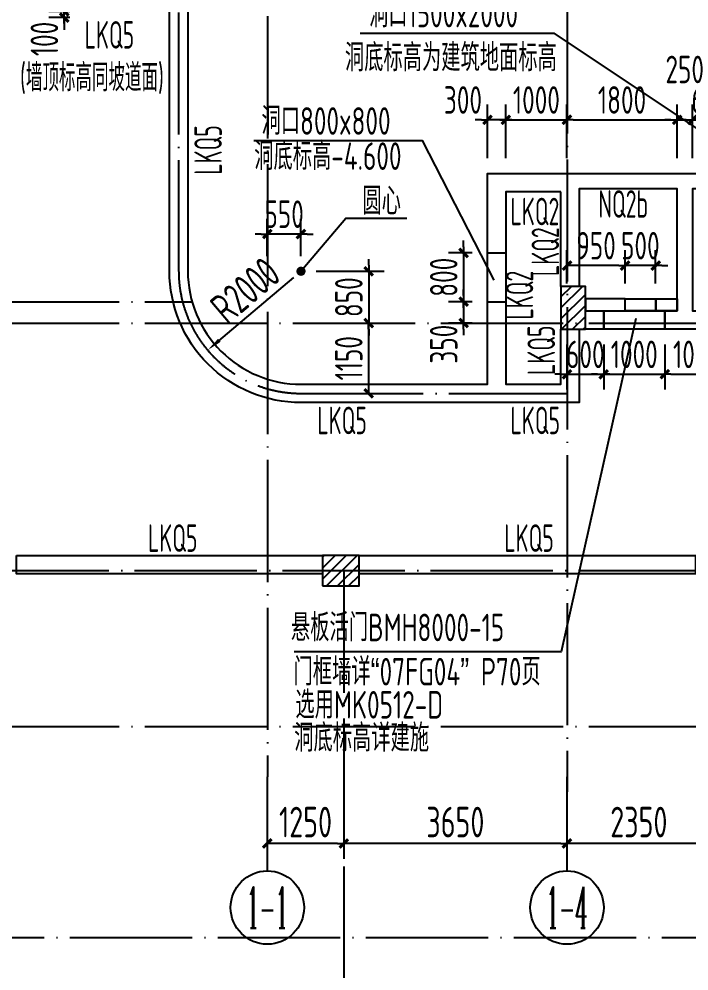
# Model space of a CAD drawing. Header units: millimetres. Extents: x 156735 to 386235, y 467499 to 703525.
# Drawn here: x 301537 to 312490, y 645445 to 661020 of the extents above; entities that cross this region are included whole.
import ezdxf
from ezdxf.enums import TextEntityAlignment as Align

# ---------------------------------------------------------------- set-up
doc = ezdxf.new("R2010")
doc.units = ezdxf.units.MM
doc.header["$LTSCALE"] = 100
doc.header["$PDMODE"] = 35
doc.header["$PDSIZE"] = 200
doc.linetypes.add('DOTE', pattern=[2.42, 2, -0.2, 0.02, -0.2])
for name, color, linetype in [('B-TEXT', 7, 'Continuous'), ('COLU', 7, 'Continuous'), ('colu-主楼', 7, 'Continuous'), ('h斜线-主楼', 7, 'Continuous'), ('h斜线-柱', 7, 'Continuous'), ('Q-AXIS', 3, 'Continuous'), ('Q-DIM', 4, 'Continuous'), ('Q-dote', 253, 'DOTE'), ('Q-TEXT', 2, 'Continuous'), ('Q-门框', 6, 'Continuous'), ('WALL', 3, 'Continuous')]:
    doc.layers.add(name, color=color, linetype=linetype)
doc.styles.add('_TCH_AXIS', font='COMPLEX', dxfattribs={"bigfont": 'GBCBIG'})
doc.styles.add('COMPLEX', font='tssdeng.shx', dxfattribs={"width": 0.7, "bigfont": 'tssdchn.shx'})
doc.styles.add('TSSD_Dimension', font='Tssdeng.shx', dxfattribs={"width": 0.7, "bigfont": 'hztxt.shx'})
doc.styles.add('TSSD_REIN', font='Tssdeng.shx', dxfattribs={"width": 0.7, "bigfont": 'hztxt.shx'})
doc.dimstyles.new('TSAN_100_100', dxfattribs={"dimtxt": 300, "dimasz": 100, "dimexe": 100, "dimexo": 250, "dimgap": 100, "dimtad": 2, "dimzin": 0, "dimdsep": 46, "dimtxsty": 'TSSD_Dimension', "dimblk": 'CLOSEDBLANK', "dimcen": 0, "dimdle": 100, "dimclrt": 7, "dimadec": 0, "dimazin": 0, "dimtfac": 1, "dimtdec": 0, "dimtix": 1, "dimtmove": 2, "dimatfit": 3, "dimldrblk": 'CLOSEDBLANK', "dimfxl": 1, "dimtolj": 1, "dimtzin": 0, "dimarcsym": 0})
doc.dimstyles.new('TSSD_100_100$0', dxfattribs={"dimtxt": 300, "dimasz": 100, "dimexe": 250, "dimexo": 250, "dimgap": 100, "dimtad": 1, "dimdec": 0, "dimzin": 0, "dimdsep": 46, "dimtxsty": 'TSSD_Dimension', "dimblk": '_tsdbk', "dimblk1": '_tsdbk', "dimblk2": '_tsdbk', "dimsah": 1, "dimcen": 0, "dimclrt": 7, "dimadec": 0, "dimazin": 0, "dimtfac": 1, "dimtdec": 0, "dimtix": 1, "dimtmove": 2, "dimatfit": 3, "dimldrblk": '_tsdbk', "dimfxl": 1, "dimtolj": 1, "dimtzin": 0, "dimarcsym": 0})
pattern_1 = [(45, (-467527.32, -323147.44), (-89.802561, 89.802561), [])]

# ---------------------------------------------------------------- blocks, each defined once
blk = doc.blocks.new('_tsdbk')
blk.add_line((-1, 0), (0, 0))
at = {"const_width": 0.5}
blk.add_lwpolyline([(-0.7, -0.7), (0.7, 0.7)], dxfattribs=at)
blk = doc.blocks.new('*D602')
at = {"layer": 'Defpoints', "color": 0}
for p in [(310496, 648623), (312846, 648623), (310496, 647531)]:
    blk.add_point(p, dxfattribs=at)
at = {"layer": 'Q-AXIS', "color": 0, "lineweight": -2}
for p, q in [((310496, 648373), (310496, 647281)), ((312846, 648373), (312846, 647281)), ((312746, 647531), (310596, 647531))]:
    blk.add_line(p, q, dxfattribs=at)
at = {"layer": 'Q-AXIS', "color": 0, "lineweight": -2, "xscale": 100, "yscale": 100, "zscale": 100, "rotation": 180}
blk.add_blockref('_tsdbk', (310496, 647531), dxfattribs=at)
at = {"layer": 'Q-AXIS', "color": 0, "lineweight": -2, "xscale": 100, "yscale": 100, "zscale": 100}
blk.add_blockref('_tsdbk', (312846, 647531), dxfattribs=at)
at = {"layer": 'Q-AXIS', "color": 7, "insert": (311671, 647881), "char_height": 500, "attachment_point": 5, "style": 'TSSD_Dimension'}
blk.add_mtext('\\A1;2350', dxfattribs=at)
blk = doc.blocks.new('*D603')
at = {"layer": 'Defpoints', "color": 0}
for p in [(306846, 648623), (310496, 648623), (306846, 647531)]:
    blk.add_point(p, dxfattribs=at)
at = {"layer": 'Q-AXIS', "color": 0, "lineweight": -2}
for p, q in [((306846, 648373), (306846, 647281)), ((310496, 648373), (310496, 647281)), ((310396, 647531), (306946, 647531))]:
    blk.add_line(p, q, dxfattribs=at)
at = {"layer": 'Q-AXIS', "color": 0, "lineweight": -2, "xscale": 100, "yscale": 100, "zscale": 100, "rotation": 180}
blk.add_blockref('_tsdbk', (306846, 647531), dxfattribs=at)
at = {"layer": 'Q-AXIS', "color": 0, "lineweight": -2, "xscale": 100, "yscale": 100, "zscale": 100}
blk.add_blockref('_tsdbk', (310496, 647531), dxfattribs=at)
at = {"layer": 'Q-AXIS', "color": 7, "insert": (308671, 647881), "char_height": 500, "attachment_point": 5, "style": 'TSSD_Dimension'}
blk.add_mtext('\\A1;3650', dxfattribs=at)
blk = doc.blocks.new('*D604')
at = {"layer": 'Defpoints', "color": 0}
for p in [(305596, 648623), (306846, 648623), (305596, 647531)]:
    blk.add_point(p, dxfattribs=at)
at = {"layer": 'Q-AXIS', "color": 0, "lineweight": -2}
for p, q in [((305596, 648373), (305596, 647281)), ((306846, 648373), (306846, 647281)), ((306746, 647531), (305696, 647531))]:
    blk.add_line(p, q, dxfattribs=at)
at = {"layer": 'Q-AXIS', "color": 0, "lineweight": -2, "xscale": 100, "yscale": 100, "zscale": 100, "rotation": 180}
blk.add_blockref('_tsdbk', (305596, 647531), dxfattribs=at)
at = {"layer": 'Q-AXIS', "color": 0, "lineweight": -2, "xscale": 100, "yscale": 100, "zscale": 100}
blk.add_blockref('_tsdbk', (306846, 647531), dxfattribs=at)
at = {"layer": 'Q-AXIS', "color": 7, "insert": (306221, 647881), "char_height": 500, "attachment_point": 5, "style": 'TSSD_Dimension'}
blk.add_mtext('\\A1;1250', dxfattribs=at)
blk = doc.blocks.new('_AXISO')
blk.add_circle((0, 0), 0.5)
at = {"layer": 'B-TEXT', "style": 'COMPLEX', "width": 1.450893}
blk.add_attdef('A', text='', height=0.56, dxfattribs=at).set_placement((0.249375, -0.28), (0.749375, -0.28), align=Align.FIT)
blk = doc.blocks.new('*D886')
at = {"layer": 'Defpoints', "color": 0}
for p in [(310496, 659371), (309496, 658495), (310496, 658495)]:
    blk.add_point(p, dxfattribs=at)
at = {"layer": 'Q-DIM', "color": 0, "lineweight": -2}
for p, q in [((309496, 658745), (309496, 659621)), ((310496, 658745), (310496, 659621)), ((309396, 659371), (309296, 659371)), ((309496, 659371), (310496, 659371)), ((310596, 659371), (310696, 659371))]:
    blk.add_line(p, q, dxfattribs=at)
at = {"layer": 'Q-DIM', "color": 0, "lineweight": -2, "xscale": 100, "yscale": 100, "zscale": 100}
blk.add_blockref('_tsdbk', (309496, 659371), dxfattribs=at)
at = {"layer": 'Q-DIM', "color": 0, "lineweight": -2, "xscale": 100, "yscale": 100, "zscale": 100, "rotation": 180}
blk.add_blockref('_tsdbk', (310496, 659371), dxfattribs=at)
at = {"layer": 'Q-DIM', "color": 7, "insert": (309996, 659696), "char_height": 450, "attachment_point": 5, "style": 'TSSD_Dimension'}
blk.add_mtext('\\A1;1000', dxfattribs=at)
blk = doc.blocks.new('*D887')
at = {"layer": 'Defpoints', "color": 0}
for p in [(312296, 659371), (310496, 658495), (312296, 658495)]:
    blk.add_point(p, dxfattribs=at)
at = {"layer": 'Q-DIM', "color": 0, "lineweight": -2}
for p, q in [((310496, 658745), (310496, 659621)), ((312296, 658745), (312296, 659621)), ((310596, 659371), (312196, 659371))]:
    blk.add_line(p, q, dxfattribs=at)
at = {"layer": 'Q-DIM', "color": 0, "lineweight": -2, "xscale": 100, "yscale": 100, "zscale": 100, "rotation": 180}
blk.add_blockref('_tsdbk', (310496, 659371), dxfattribs=at)
at = {"layer": 'Q-DIM', "color": 0, "lineweight": -2, "xscale": 100, "yscale": 100, "zscale": 100}
blk.add_blockref('_tsdbk', (312296, 659371), dxfattribs=at)
at = {"layer": 'Q-DIM', "color": 7, "insert": (311396, 659696), "char_height": 450, "attachment_point": 5, "style": 'TSSD_Dimension'}
blk.add_mtext('\\A1;1800', dxfattribs=at)
blk = doc.blocks.new('*D888')
at = {"layer": 'Defpoints', "color": 0}
for p in [(312546, 659371), (312296, 658495), (312546, 658495)]:
    blk.add_point(p, dxfattribs=at)
at = {"layer": 'Q-DIM', "color": 0, "lineweight": -2}
for p, q in [((312296, 658745), (312296, 659621)), ((312546, 658745), (312546, 659621)), ((312196, 659371), (312096, 659371)), ((312296, 659371), (312546, 659371)), ((312646, 659371), (312746, 659371))]:
    blk.add_line(p, q, dxfattribs=at)
at = {"layer": 'Q-DIM', "color": 0, "lineweight": -2, "xscale": 100, "yscale": 100, "zscale": 100}
blk.add_blockref('_tsdbk', (312296, 659371), dxfattribs=at)
at = {"layer": 'Q-DIM', "color": 0, "lineweight": -2, "xscale": 100, "yscale": 100, "zscale": 100, "rotation": 180}
blk.add_blockref('_tsdbk', (312546, 659371), dxfattribs=at)
at = {"layer": 'Q-DIM', "color": 7, "insert": (312421, 660195), "char_height": 450, "attachment_point": 5, "style": 'TSSD_Dimension'}
blk.add_mtext('\\A1;250', dxfattribs=at)
blk = doc.blocks.new('*D889')
at = {"layer": 'Defpoints', "color": 0}
for p in [(313146, 659371), (313146, 658545), (312546, 658495)]:
    blk.add_point(p, dxfattribs=at)
at = {"layer": 'Q-DIM', "color": 0, "lineweight": -2}
for p, q in [((312546, 658745), (312546, 659621)), ((313146, 658795), (313146, 659621)), ((312446, 659371), (312346, 659371)), ((312546, 659371), (313146, 659371)), ((313246, 659371), (313346, 659371))]:
    blk.add_line(p, q, dxfattribs=at)
at = {"layer": 'Q-DIM', "color": 0, "lineweight": -2, "xscale": 100, "yscale": 100, "zscale": 100}
blk.add_blockref('_tsdbk', (312546, 659371), dxfattribs=at)
at = {"layer": 'Q-DIM', "color": 0, "lineweight": -2, "xscale": 100, "yscale": 100, "zscale": 100, "rotation": 180}
blk.add_blockref('_tsdbk', (313146, 659371), dxfattribs=at)
at = {"layer": 'Q-DIM', "color": 7, "insert": (312846, 659696), "char_height": 450, "attachment_point": 5, "style": 'TSSD_Dimension'}
blk.add_mtext('\\A1;600', dxfattribs=at)
blk = doc.blocks.new('*D892')
at = {"layer": 'Defpoints', "color": 0}
for p in [(309196, 659371), (309196, 658495), (309496, 658495)]:
    blk.add_point(p, dxfattribs=at)
at = {"layer": 'Q-DIM', "color": 0, "lineweight": -2}
for p, q in [((309196, 658745), (309196, 659621)), ((309496, 658745), (309496, 659621)), ((309096, 659371), (308996, 659371)), ((309496, 659371), (309196, 659371)), ((309596, 659371), (309696, 659371))]:
    blk.add_line(p, q, dxfattribs=at)
at = {"layer": 'Q-DIM', "color": 0, "lineweight": -2, "xscale": 100, "yscale": 100, "zscale": 100}
blk.add_blockref('_tsdbk', (309196, 659371), dxfattribs=at)
at = {"layer": 'Q-DIM', "color": 0, "lineweight": -2, "xscale": 100, "yscale": 100, "zscale": 100, "rotation": 180}
blk.add_blockref('_tsdbk', (309496, 659371), dxfattribs=at)
at = {"layer": 'Q-DIM', "color": 7, "insert": (308795, 659696), "char_height": 450, "attachment_point": 5, "style": 'TSSD_Dimension'}
blk.add_mtext('\\A1;300', dxfattribs=at)
blk = doc.blocks.new('*D893')
at = {"layer": 'Defpoints', "color": 0}
for p in [(311446, 656987), (311446, 656445), (311946, 656445)]:
    blk.add_point(p, dxfattribs=at)
at = {"layer": 'Q-DIM', "color": 0, "lineweight": -2}
for p, q in [((311446, 656695), (311446, 657237)), ((311946, 656695), (311946, 657237)), ((311346, 656987), (311246, 656987)), ((311946, 656987), (311446, 656987)), ((312046, 656987), (312146, 656987))]:
    blk.add_line(p, q, dxfattribs=at)
at = {"layer": 'Q-DIM', "color": 0, "lineweight": -2, "xscale": 100, "yscale": 100, "zscale": 100}
blk.add_blockref('_tsdbk', (311446, 656987), dxfattribs=at)
at = {"layer": 'Q-DIM', "color": 0, "lineweight": -2, "xscale": 100, "yscale": 100, "zscale": 100, "rotation": 180}
blk.add_blockref('_tsdbk', (311946, 656987), dxfattribs=at)
at = {"layer": 'Q-DIM', "color": 7, "insert": (311696, 657312), "char_height": 450, "attachment_point": 5, "style": 'TSSD_Dimension'}
blk.add_mtext('\\A1;500', dxfattribs=at)
blk = doc.blocks.new('*D894')
at = {"layer": 'Defpoints', "color": 0}
for p in [(310496, 656987), (310496, 656445), (311446, 656445)]:
    blk.add_point(p, dxfattribs=at)
at = {"layer": 'Q-DIM', "color": 0, "lineweight": -2}
for p, q in [((310496, 656695), (310496, 657237)), ((311446, 656695), (311446, 657237)), ((311346, 656987), (310596, 656987))]:
    blk.add_line(p, q, dxfattribs=at)
at = {"layer": 'Q-DIM', "color": 0, "lineweight": -2, "xscale": 100, "yscale": 100, "zscale": 100, "rotation": 180}
blk.add_blockref('_tsdbk', (310496, 656987), dxfattribs=at)
at = {"layer": 'Q-DIM', "color": 0, "lineweight": -2, "xscale": 100, "yscale": 100, "zscale": 100}
blk.add_blockref('_tsdbk', (311446, 656987), dxfattribs=at)
at = {"layer": 'Q-DIM', "color": 7, "insert": (310971, 657312), "char_height": 450, "attachment_point": 5, "style": 'TSSD_Dimension'}
blk.add_mtext('\\A1;950', dxfattribs=at)
blk = doc.blocks.new('*D895')
at = {"layer": 'Defpoints', "color": 0}
for p in [(310496, 655945), (311096, 655945), (311096, 655208)]:
    blk.add_point(p, dxfattribs=at)
at = {"layer": 'Q-DIM', "color": 0, "lineweight": -2}
for p, q in [((310496, 655695), (310496, 654958)), ((311096, 655695), (311096, 654958)), ((310396, 655208), (310296, 655208)), ((310496, 655208), (311096, 655208)), ((311196, 655208), (311296, 655208))]:
    blk.add_line(p, q, dxfattribs=at)
at = {"layer": 'Q-DIM', "color": 0, "lineweight": -2, "xscale": 100, "yscale": 100, "zscale": 100}
blk.add_blockref('_tsdbk', (310496, 655208), dxfattribs=at)
at = {"layer": 'Q-DIM', "color": 0, "lineweight": -2, "xscale": 100, "yscale": 100, "zscale": 100, "rotation": 180}
blk.add_blockref('_tsdbk', (311096, 655208), dxfattribs=at)
at = {"layer": 'Q-DIM', "color": 7, "insert": (310796, 655533), "char_height": 450, "attachment_point": 5, "style": 'TSSD_Dimension'}
blk.add_mtext('\\A1;600', dxfattribs=at)
blk = doc.blocks.new('*D896')
at = {"layer": 'Defpoints', "color": 0}
for p in [(311096, 655945), (312096, 655945), (312096, 655208)]:
    blk.add_point(p, dxfattribs=at)
at = {"layer": 'Q-DIM', "color": 0, "lineweight": -2}
for p, q in [((311096, 655695), (311096, 654958)), ((312096, 655695), (312096, 654958)), ((310996, 655208), (310896, 655208)), ((311096, 655208), (312096, 655208)), ((312196, 655208), (312296, 655208))]:
    blk.add_line(p, q, dxfattribs=at)
at = {"layer": 'Q-DIM', "color": 0, "lineweight": -2, "xscale": 100, "yscale": 100, "zscale": 100}
blk.add_blockref('_tsdbk', (311096, 655208), dxfattribs=at)
at = {"layer": 'Q-DIM', "color": 0, "lineweight": -2, "xscale": 100, "yscale": 100, "zscale": 100, "rotation": 180}
blk.add_blockref('_tsdbk', (312096, 655208), dxfattribs=at)
at = {"layer": 'Q-DIM', "color": 7, "insert": (311596, 655533), "char_height": 450, "attachment_point": 5, "style": 'TSSD_Dimension'}
blk.add_mtext('\\A1;1000', dxfattribs=at)
blk = doc.blocks.new('*D897')
at = {"layer": 'Defpoints', "color": 0}
for p in [(312096, 655945), (313146, 655945), (313146, 655208)]:
    blk.add_point(p, dxfattribs=at)
at = {"layer": 'Q-DIM', "color": 0, "lineweight": -2}
for p, q in [((312096, 655695), (312096, 654958)), ((313146, 655695), (313146, 654958)), ((312196, 655208), (313046, 655208))]:
    blk.add_line(p, q, dxfattribs=at)
at = {"layer": 'Q-DIM', "color": 0, "lineweight": -2, "xscale": 100, "yscale": 100, "zscale": 100, "rotation": 180}
blk.add_blockref('_tsdbk', (312096, 655208), dxfattribs=at)
at = {"layer": 'Q-DIM', "color": 0, "lineweight": -2, "xscale": 100, "yscale": 100, "zscale": 100}
blk.add_blockref('_tsdbk', (313146, 655208), dxfattribs=at)
at = {"layer": 'Q-DIM', "color": 7, "insert": (312621, 655533), "char_height": 450, "attachment_point": 5, "style": 'TSSD_Dimension'}
blk.add_mtext('\\A1;1050', dxfattribs=at)
blk = doc.blocks.new('*D947')
at = {"layer": 'Defpoints', "color": 0}
for p in [(306146, 656893), (306146, 656044), (307254, 656044)]:
    blk.add_point(p, dxfattribs=at)
at = {"layer": 'Q-DIM', "color": 0, "lineweight": -2}
for p, q in [((307254, 656993), (307254, 657093)), ((306396, 656893), (307504, 656893)), ((307254, 656893), (307254, 656044)), ((306396, 656044), (307504, 656044)), ((307254, 655944), (307254, 655844))]:
    blk.add_line(p, q, dxfattribs=at)
at = {"layer": 'Q-DIM', "color": 0, "lineweight": -2, "xscale": 100, "yscale": 100, "zscale": 100}
for p, rotation in [((307254, 656893), 270), ((307254, 656044), 90)]:
    blk.add_blockref('_tsdbk', p, dxfattribs=dict(at, rotation=rotation))
at = {"layer": 'Q-DIM', "color": 7, "insert": (306929, 656469), "char_height": 450, "attachment_point": 5, "rotation": 90, "style": 'TSSD_Dimension'}
blk.add_mtext('\\A1;850', dxfattribs=at)
blk = doc.blocks.new('*D948')
at = {"layer": 'Defpoints', "color": 0}
for p in [(305596, 657502), (305596, 656893), (306146, 656893)]:
    blk.add_point(p, dxfattribs=at)
at = {"layer": 'Q-DIM', "color": 0, "lineweight": -2}
for p, q in [((305596, 657143), (305596, 657752)), ((306146, 657143), (306146, 657752)), ((305496, 657502), (305396, 657502)), ((306146, 657502), (305596, 657502)), ((306246, 657502), (306346, 657502))]:
    blk.add_line(p, q, dxfattribs=at)
at = {"layer": 'Q-DIM', "color": 0, "lineweight": -2, "xscale": 100, "yscale": 100, "zscale": 100}
blk.add_blockref('_tsdbk', (305596, 657502), dxfattribs=at)
at = {"layer": 'Q-DIM', "color": 0, "lineweight": -2, "xscale": 100, "yscale": 100, "zscale": 100, "rotation": 180}
blk.add_blockref('_tsdbk', (306146, 657502), dxfattribs=at)
at = {"layer": 'Q-DIM', "color": 7, "insert": (305871, 657827), "char_height": 450, "attachment_point": 5, "style": 'TSSD_Dimension'}
blk.add_mtext('\\A1;550', dxfattribs=at)
blk = doc.blocks.new('*D949')
at = {"layer": 'Defpoints', "color": 0}
for p in [(306396, 656045), (306396, 654895), (307253, 654895)]:
    blk.add_point(p, dxfattribs=at)
at = {"layer": 'Q-DIM', "color": 0, "lineweight": -2}
for p, q in [((306646, 656045), (307503, 656045)), ((307253, 655945), (307253, 654995)), ((306646, 654895), (307503, 654895))]:
    blk.add_line(p, q, dxfattribs=at)
at = {"layer": 'Q-DIM', "color": 0, "lineweight": -2, "xscale": 100, "yscale": 100, "zscale": 100}
for p, rotation in [((307253, 656045), 90), ((307253, 654895), 270)]:
    blk.add_blockref('_tsdbk', p, dxfattribs=dict(at, rotation=rotation))
at = {"layer": 'Q-DIM', "color": 7, "insert": (306928, 655470), "char_height": 450, "attachment_point": 5, "rotation": 90, "style": 'TSSD_Dimension'}
blk.add_mtext('\\A1;1150', dxfattribs=at)
blk = doc.blocks.new('_ClosedBlank')
at = {"color": 0}
blk.add_lwpolyline([(0, 0, 0, 0.658, 0), (-2.5, 0, 0.658, 0.658, 0)], format="xyseb", dxfattribs=at)
blk = doc.blocks.new('*D950')
at = {"layer": 'Defpoints', "color": 0}
for p in [(306146, 656895), (304621, 655602)]:
    blk.add_point(p, dxfattribs=at)
at = {"layer": 'Q-DIM', "color": 0, "lineweight": -2}
blk.add_line((306025, 656792), (304697, 655666), dxfattribs=at)
at = {"layer": 'Q-DIM', "color": 0, "lineweight": -2, "xscale": 100, "yscale": 100, "zscale": 100, "rotation": 220.2807402189269}
blk.add_blockref('_ClosedBlank', (304621, 655602), dxfattribs=at)
at = {"layer": 'Q-DIM', "color": 7, "insert": (305235, 656581), "char_height": 500, "attachment_point": 5, "rotation": 40.2807, "style": 'TSSD_Dimension'}
blk.add_mtext('\\A1;R2000', dxfattribs=at)
blk = doc.blocks.new('*D959')
at = {"layer": 'Defpoints', "color": 0}
for p in [(302276, 661145), (302617, 661145), (302617, 661045)]:
    blk.add_point(p, dxfattribs=at)
at = {"layer": 'Q-DIM', "color": 0, "lineweight": -2}
for p, q in [((302276, 661245), (302276, 661345)), ((302367, 661145), (302026, 661145)), ((302367, 661045), (302026, 661045)), ((302276, 661045), (302276, 661145)), ((302276, 660945), (302276, 660845))]:
    blk.add_line(p, q, dxfattribs=at)
at = {"layer": 'Q-DIM', "color": 0, "lineweight": -2, "xscale": 100, "yscale": 100, "zscale": 100}
for p, rotation in [((302276, 661145), 270), ((302276, 661045), 90)]:
    blk.add_blockref('_tsdbk', p, dxfattribs=dict(at, rotation=rotation))
at = {"layer": 'Q-DIM', "color": 7, "insert": (301951, 660694), "char_height": 450, "attachment_point": 5, "rotation": 90, "style": 'TSSD_Dimension'}
blk.add_mtext('\\A1;100', dxfattribs=at)
blk = doc.blocks.new('*D960')
at = {"layer": 'Defpoints', "color": 0}
for p in [(302276, 661345), (302691, 661345), (302617, 661145)]:
    blk.add_point(p, dxfattribs=at)
at = {"layer": 'Q-DIM', "color": 0, "lineweight": -2}
for p, q in [((302276, 661445), (302276, 661545)), ((302441, 661345), (302026, 661345)), ((302276, 661145), (302276, 661345)), ((302367, 661145), (302026, 661145)), ((302276, 661045), (302276, 660945))]:
    blk.add_line(p, q, dxfattribs=at)
at = {"layer": 'Q-DIM', "color": 0, "lineweight": -2, "xscale": 100, "yscale": 100, "zscale": 100}
for p, rotation in [((302276, 661345), 270), ((302276, 661145), 90)]:
    blk.add_blockref('_tsdbk', p, dxfattribs=dict(at, rotation=rotation))
at = {"layer": 'Q-DIM', "color": 7, "insert": (301951, 661816), "char_height": 450, "attachment_point": 5, "rotation": 90, "style": 'TSSD_Dimension'}
blk.add_mtext('\\A1;200', dxfattribs=at)
blk = doc.blocks.new('*D973')
at = {"layer": 'Defpoints', "color": 0}
for p in [(309196, 657195), (308806, 656395), (309196, 656395)]:
    blk.add_point(p, dxfattribs=at)
at = {"layer": 'Q-DIM', "color": 0, "lineweight": -2}
for p, q in [((308806, 657295), (308806, 657395)), ((308946, 657195), (308556, 657195)), ((308806, 657195), (308806, 656395)), ((308946, 656395), (308556, 656395)), ((308806, 656295), (308806, 656195))]:
    blk.add_line(p, q, dxfattribs=at)
at = {"layer": 'Q-DIM', "color": 0, "lineweight": -2, "xscale": 100, "yscale": 100, "zscale": 100}
for p, rotation in [((308806, 657195), 270), ((308806, 656395), 90)]:
    blk.add_blockref('_tsdbk', p, dxfattribs=dict(at, rotation=rotation))
at = {"layer": 'Q-DIM', "color": 7, "insert": (308481, 656795), "char_height": 450, "attachment_point": 5, "rotation": 90, "style": 'TSSD_Dimension'}
blk.add_mtext('\\A1;800', dxfattribs=at)
blk = doc.blocks.new('*D974')
at = {"layer": 'Defpoints', "color": 0}
for p in [(309196, 656395), (308806, 656045), (309196, 656045)]:
    blk.add_point(p, dxfattribs=at)
at = {"layer": 'Q-DIM', "color": 0, "lineweight": -2}
for p, q in [((308806, 656495), (308806, 656595)), ((308946, 656395), (308556, 656395)), ((308806, 656395), (308806, 656045)), ((308946, 656045), (308556, 656045)), ((308806, 655945), (308806, 655845))]:
    blk.add_line(p, q, dxfattribs=at)
at = {"layer": 'Q-DIM', "color": 0, "lineweight": -2, "xscale": 100, "yscale": 100, "zscale": 100}
for p, rotation in [((308806, 656395), 270), ((308806, 656045), 90)]:
    blk.add_blockref('_tsdbk', p, dxfattribs=dict(at, rotation=rotation))
at = {"layer": 'Q-DIM', "color": 7, "insert": (308481, 655700), "char_height": 450, "attachment_point": 5, "rotation": 90, "style": 'TSSD_Dimension'}
blk.add_mtext('\\A1;350', dxfattribs=at)

msp = doc.modelspace()

# ---------------------------------------------------------------- hatches: boundary and pattern name
at = {"layer": 'h斜线-主楼'}
h = msp.add_hatch(dxfattribs=at)
h.set_pattern_fill('ANSI31', color=256, scale=40, style=0)
h.set_pattern_definition(pattern_1)
h.paths.add_polyline_path([(310796.5, 655944.7), (310796.5, 656644.7), (310396.5, 656644.7), (310396.5, 655944.7)])
at = {"layer": 'h斜线-柱'}
h = msp.add_hatch(dxfattribs=at)
h.set_pattern_fill('ANSI31', color=256, scale=40, style=0)
h.set_pattern_definition(pattern_1)
h.paths.add_polyline_path([(306496.5, 651744.7), (307096.5, 651744.7), (307096.5, 652244.7), (306496.5, 652244.7)])

# ---------------------------------------------------------------- linework, layer by layer
at = {"layer": 'COLU'}
msp.add_lwpolyline([(306496.5, 651744.7), (307096.5, 651744.7), (307096.5, 652244.7), (306496.5, 652244.7)], close=True, dxfattribs=at)
at = {"layer": 'colu-主楼'}
msp.add_lwpolyline([(310796.5, 655944.7), (310796.5, 656644.7), (310396.5, 656644.7), (310396.5, 655944.7)], close=True, dxfattribs=at)
at = {"layer": 'Q-AXIS'}
for p, q in [((305596.5, 647081.7), (305596.5, 648623.3)), ((310496.5, 647081.7), (310496.5, 648623.3))]:
    msp.add_line(p, q, dxfattribs=at)
at = {"layer": 'Q-AXIS', "elevation": 0}
msp.add_lwpolyline([(306146.5, 656893.4), (306882.4, 657763.9), (307877.9, 657763.9)], dxfattribs=at)
at = {"layer": 'Q-AXIS', "const_width": 75}
msp.add_lwpolyline([(306111.7, 656907.4, 1), (306181.3, 656879.3, 1)], format="xyb", close=True, dxfattribs=at)
at = {"layer": 'Q-dote', "ltscale": 10}
for p, q in [((304146.5, 678069.9), (304146.5, 656893.4)), ((305596.5, 673167.5), (305596.5, 648623.3)), ((310496.5, 661144.7), (310496.5, 648373.3)), ((301173.2, 656394.7), (304365.3, 656394.7)), ((301173.2, 656044.7), (366857.1, 656044.7)), ((306146.5, 654894.7), (310496.5, 654894.7)), ((196946.5, 651994.7), (366607.1, 651994.7)), ((306846.5, 651994.7), (306846.5, 635994.7)), ((301173.2, 649444.7), (366857.1, 649444.7)), ((301173.2, 649444.7), (366857.1, 649444.7)), ((191046.5, 645994.7), (366607.1, 645994.7))]:
    msp.add_line(p, q, dxfattribs=at)
msp.add_arc((306146.5, 656894.7), 2000, 180, 270, dxfattribs=at)
at = {"layer": 'Q-TEXT'}
for points in [[(307113.9, 660788.8), (310283.6, 660788.8), (313931.9, 658350.4)], [(305376.9, 659030.7), (308127.6, 659030.7), (309297.8, 656745.5)], [(311619.4, 656121.1), (310400.3, 650666.5), (306035.1, 650666.5)]]:
    msp.add_lwpolyline(points, dxfattribs=at)
at = {"layer": 'Q-门框'}
for points in [[(311446.5, 656444.7), (311946.5, 656444.7), (311946.5, 656244.7), (311446.5, 656244.7)], [(311096.5, 656244.7), (312096.5, 656244.7), (312096.5, 655944.7), (311096.5, 655944.7)]]:
    msp.add_lwpolyline(points, close=True, dxfattribs=at)
at = {"layer": 'WALL'}
for p, q in [((309196.5, 657194.7), (309496.5, 657194.7)), ((309196.5, 656394.7), (309496.5, 656394.7))]:
    msp.add_line(p, q, dxfattribs=at)
for points in [[(310396.5, 658194.7), (309496.5, 658194.7), (309496.5, 655044.7), (310396.5, 655044.7), (310396.5, 655944.7), (310696.5, 655944.7), (310696.5, 654744.7), (306146.5, 654744.7, -0.4142136), (303996.5, 656894.7), (303996.5, 661344.7)], [(304296.5, 661344.7), (304296.5, 656894.7, 0.4142136), (306146.5, 655044.7), (309196.5, 655044.7), (309196.5, 658494.7), (313146.5, 658494.7), (313146.5, 658244.7), (312546.5, 658244.7), (312546.5, 656244.7), (313146.5, 656244.7), (313146.5, 655944.7), (312096.5, 655944.7), (312096.5, 656244.7), (312296.5, 656244.7), (312296.5, 658244.7), (310696.5, 658244.7), (310696.5, 656644.7), (310396.5, 656644.7), (310396.5, 658194.7)]]:
    msp.add_lwpolyline(points, format="xyb", dxfattribs=at)
for points in [[(311446.5, 656244.7), (311446.5, 656444.7), (310796.5, 656444.7), (310796.5, 656244.7), (311446.5, 656244.7)], [(310796.5, 655944.7), (310796.5, 656244.7), (311096.5, 656244.7), (311096.5, 655944.7), (310796.5, 655944.7)]]:
    msp.add_lwpolyline(points, dxfattribs=at)
for points in [[(311946.5, 656444.7), (312296.5, 656444.7), (312296.5, 656244.7), (311946.5, 656244.7)], [(301496.5, 652244.7), (306496.5, 652244.7), (306496.5, 651944.7), (301496.5, 651944.7)], [(307096.5, 652244.7), (312596.5, 652244.7), (312596.5, 651944.7), (307096.5, 651944.7)]]:
    msp.add_lwpolyline(points, close=True, dxfattribs=at)

# ---------------------------------------------------------------- block references
at = {"layer": 'Q-AXIS'}
ref = msp.add_blockref('_AXISO', (305596.5, 646481.7), dxfattribs=dict(at, xscale=1199.999999999998, yscale=1200, zscale=1200, rotation=359.9996457873818))
ref.add_attrib('A', '1-1', dxfattribs={"color": 7, "height": 678.82, "rotation": 359.99965, "style": '_TCH_AXIS', "width": 0.42}).set_placement((305257.1, 646142.3), (305935.9, 646142.3), align=Align.FIT)
ref = msp.add_blockref('_AXISO', (310496.5, 646481.7), dxfattribs=dict(at, xscale=1199.999999999998, yscale=1200, zscale=1200, rotation=359.9996457873818))
ref.add_attrib('A', '1-4', dxfattribs={"color": 7, "height": 678.82, "rotation": 359.99965, "style": '_TCH_AXIS', "width": 0.368421}).set_placement((310157.1, 646142.3), (310835.9, 646142.3), align=Align.FIT)

# ---------------------------------------------------------------- texts
at = {"layer": 'Q-AXIS', "style": 'TSSD_REIN', "width": 0.7}
msp.add_text('圆心', height=450, dxfattribs=at).set_placement((307465.9, 657817.2, 0), align=Align.CENTER)
at = {"layer": 'Q-TEXT', "style": 'TSSD_REIN', "width": 0.7}
for s, p in [('洞口1500x2000', (307259.1, 660885.4)), ('洞底标高为建筑地面标高', (306865.1, 660164.1)), ('洞口800x800', (305500.6, 659127.3)), ('洞底标高-4.600', (305382.3, 658551.5)), ('悬板活门BMH8000-15', (305982.4, 650839.9)), ('门框墙详“07FG04” P70页', (306025.2, 650116.2)), ('选用MK0512-D', (306055.5, 649574.8)), ('洞底标高详建施', (306036.3, 649033.9))]:
    msp.add_text(s, height=450, dxfattribs=at).set_placement(p)
at = {"layer": 'Q-TEXT', "style": 'TSSD_REIN', "width": 0.6}
for s, rotation, p in [('LKQ5', 360, (302608.5, 660536.8)), ('(墙顶标高同坡道面)', 360, (301552.7, 659837.1)), ('LKQ5', 90, (304852.7, 658471.6)), ('LKQ2', 360, (309571.8, 657646.2)), ('NQ2b', 360, (311010, 657769.2)), ('LKQ2', 90, (310367.3, 656812.9)), ('LKQ2', 90, (309944.1, 656102.5)), ('LKQ5', 90, (310300.2, 655194.8)), ('LKQ5', 360, (306413.3, 654227.5)), ('LKQ5', 360, (309571.8, 654227.5)), ('LKQ5', 360, (303643.7, 652302.4)), ('LKQ5', 360, (309470.2, 652302.4))]:
    msp.add_text(s, height=450, rotation=rotation, dxfattribs=at).set_placement(p)

# ---------------------------------------------------------------- dimensions: what is measured, and where the dimension line sits
at = {"layer": 'Q-AXIS'}
for base, p1, p2, picture, middle in [((305596.5, 647530.9), (306846.5, 648623.3), (305596.5, 648623.3), '*D604', (306221.5, 647880.9)), ((306846.5, 647530.9), (310496.5, 648623.3), (306846.5, 648623.3), '*D603', (308671.5, 647880.9)), ((310496.5, 647530.9), (312846.5, 648623.3), (310496.5, 648623.3), '*D602', (311671.5, 647880.9))]:
    dim = msp.add_linear_dim(base=base, p1=p1, p2=p2, angle=180, dimstyle='TSSD_100_100$0', override={"dimtxt": 500}, dxfattribs=at)
    dim.commit()
    dim.dimension.update_dxf_attribs({"geometry": picture, "text_midpoint": middle})
at = {"layer": 'Q-DIM'}
for base, p1, p2, picture, middle in [((302275.9, 661344.7), (302617.2, 661144.7), (302691.3, 661344.7), '*D960', (301950.9, 661815.6)), ((302275.9, 661144.7), (302617.2, 661044.7), (302617.2, 661144.7), '*D959', (301950.9, 660693.7)), ((308806.3, 656044.7), (309196.5, 656394.7), (309196.5, 656044.7), '*D974', (308481.3, 655699.7))]:
    dim = msp.add_linear_dim(base=base, p1=p1, p2=p2, angle=90, dimstyle='TSSD_100_100$0', override={"dimtxt": 450}, dxfattribs=at)
    dim.commit()
    dim.dimension.update_dxf_attribs({"geometry": picture, "text_midpoint": middle, "dimtype": 160})
for base, p1, p2, picture, middle in [((312546.5, 659371.3), (312296.5, 658494.7), (312546.5, 658494.7), '*D888', (312421.5, 660195.2)), ((309196.5, 659371.3), (309496.5, 658494.7), (309196.5, 658494.7), '*D892', (308794.5, 659696.3))]:
    dim = msp.add_linear_dim(base=base, p1=p1, p2=p2, dimstyle='TSSD_100_100$0', override={"dimtxt": 450}, dxfattribs=at)
    dim.commit()
    dim.dimension.update_dxf_attribs({"geometry": picture, "text_midpoint": middle, "dimtype": 160})
for base, p1, p2, picture, middle in [((310496.5, 659371.3), (309496.5, 658494.7), (310496.5, 658494.7), '*D886', (309996.5, 659696.3)), ((312296.5, 659371.3), (310496.5, 658494.7), (312296.5, 658494.7), '*D887', (311396.5, 659696.3)), ((313146.5, 659371.3), (312546.5, 658494.7), (313146.5, 658544.7), '*D889', (312846.5, 659696.3)), ((305596.5, 657501.6), (306146.5, 656893.4), (305596.5, 656893.4), '*D948', (305871.5, 657826.6)), ((310496.5, 656987.1), (311446.5, 656444.7), (310496.5, 656444.7), '*D894', (310971.5, 657312.1)), ((311446.5, 656987.1), (311946.5, 656444.7), (311446.5, 656444.7), '*D893', (311696.5, 657312.1)), ((311096.5, 655208.3), (310496.5, 655944.7), (311096.5, 655944.7), '*D895', (310796.5, 655533.3)), ((312096.5, 655208.3), (311096.5, 655944.7), (312096.5, 655944.7), '*D896', (311596.5, 655533.3)), ((313146.5, 655208.3), (312096.5, 655944.7), (313146.5, 655944.7), '*D897', (312621.5, 655533.3))]:
    dim = msp.add_linear_dim(base=base, p1=p1, p2=p2, dimstyle='TSSD_100_100$0', override={"dimtxt": 450}, dxfattribs=at)
    dim.commit()
    dim.dimension.update_dxf_attribs({"geometry": picture, "text_midpoint": middle})
dim = msp.add_radius_dim(center=(306146.5, 656894.7), mpoint=(304620.7, 655601.6), dimstyle='TSAN_100_100', override={"dimtxt": 500, "dimdec": 0, "dimtix": 0, "dimtofl": 0, "dimtmove": 0}, dxfattribs=at)
dim.commit()
dim.dimension.update_dxf_attribs({"geometry": '*D950', "text_midpoint": (305460.8, 656313.6), "dimtype": 164})
for base, p1, p2, picture, middle in [((308806.3, 656394.7), (309196.5, 657194.7), (309196.5, 656394.7), '*D973', (308481.3, 656794.7)), ((307253.8, 656043.7), (306146.5, 656893.4), (306146.5, 656043.7), '*D947', (306928.8, 656468.5)), ((307252.8, 654894.7), (306396.5, 656044.7), (306396.5, 654894.7), '*D949', (306927.8, 655469.7))]:
    dim = msp.add_linear_dim(base=base, p1=p1, p2=p2, angle=90, dimstyle='TSSD_100_100$0', override={"dimtxt": 450}, dxfattribs=at)
    dim.commit()
    dim.dimension.update_dxf_attribs({"geometry": picture, "text_midpoint": middle})

doc.saveas('drawing.dxf')
